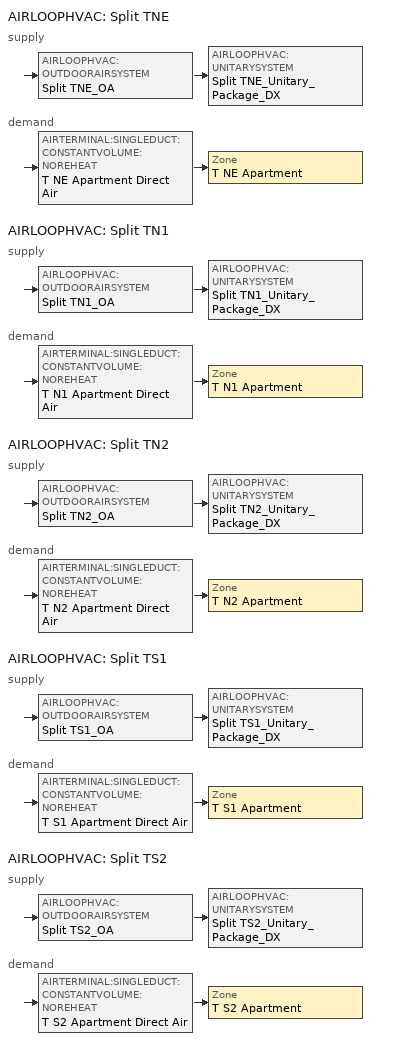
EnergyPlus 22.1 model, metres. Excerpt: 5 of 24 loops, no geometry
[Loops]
AIRLOOPHVAC 'Split TNE'
 supply: AIRLOOPHVAC:OUTDOORAIRSYSTEM 'Split TNE_OA' > AIRLOOPHVAC:UNITARYSYSTEM 'Split TNE_Unitary_Package_DX'
 demand: AIRTERMINAL:SINGLEDUCT:CONSTANTVOLUME:NOREHEAT 'T NE Apartment Direct Air' > Zone 'T NE Apartment'
AIRLOOPHVAC 'Split TN1'
 supply: AIRLOOPHVAC:OUTDOORAIRSYSTEM 'Split TN1_OA' > AIRLOOPHVAC:UNITARYSYSTEM 'Split TN1_Unitary_Package_DX'
 demand: AIRTERMINAL:SINGLEDUCT:CONSTANTVOLUME:NOREHEAT 'T N1 Apartment Direct Air' > Zone 'T N1 Apartment'
AIRLOOPHVAC 'Split TN2'
 supply: AIRLOOPHVAC:OUTDOORAIRSYSTEM 'Split TN2_OA' > AIRLOOPHVAC:UNITARYSYSTEM 'Split TN2_Unitary_Package_DX'
 demand: AIRTERMINAL:SINGLEDUCT:CONSTANTVOLUME:NOREHEAT 'T N2 Apartment Direct Air' > Zone 'T N2 Apartment'
AIRLOOPHVAC 'Split TS1'
 supply: AIRLOOPHVAC:OUTDOORAIRSYSTEM 'Split TS1_OA' > AIRLOOPHVAC:UNITARYSYSTEM 'Split TS1_Unitary_Package_DX'
 demand: AIRTERMINAL:SINGLEDUCT:CONSTANTVOLUME:NOREHEAT 'T S1 Apartment Direct Air' > Zone 'T S1 Apartment'
AIRLOOPHVAC 'Split TS2'
 supply: AIRLOOPHVAC:OUTDOORAIRSYSTEM 'Split TS2_OA' > AIRLOOPHVAC:UNITARYSYSTEM 'Split TS2_Unitary_Package_DX'
 demand: AIRTERMINAL:SINGLEDUCT:CONSTANTVOLUME:NOREHEAT 'T S2 Apartment Direct Air' > Zone 'T S2 Apartment'
[THERMOSTATSETPOINT:SINGLEHEATING]
AptHeatingSetPoint: HTGSETP_APT_SCH
[THERMOSTATSETPOINT:SINGLECOOLING]
AptCoolingSetPoint: CLGSETP_APT_SCH
[THERMOSTATSETPOINT:DUALSETPOINT]
S Apartment Dual SP Control: S HTGSETP_APT_SCH, S CLGSETP_APT_SCH
N Apartment Dual SP Control: N HTGSETP_APT_SCH, N CLGSETP_APT_SCH
[SIZING:ZONE]
T NE Apartment: SupplyAirTemperature, 12.8, , SupplyAirTemperature, 40, , 0.008, 0.008, SZ DSOA T NE Apartment, , , DesignDay, 0, , , 0, DesignDay, 0
T N1 Apartment: SupplyAirTemperature, 12.8, , SupplyAirTemperature, 40, , 0.008, 0.008, SZ DSOA T N1 Apartment, , , DesignDay, 0, , , 0, DesignDay, 0
T N2 Apartment: SupplyAirTemperature, 12.8, , SupplyAirTemperature, 40, , 0.008, 0.008, SZ DSOA T N2 Apartment, , , DesignDay, 0, , , 0, DesignDay, 0
T S1 Apartment: SupplyAirTemperature, 12.8, , SupplyAirTemperature, 40, , 0.008, 0.008, SZ DSOA T S1 Apartment, , , DesignDay, 0, , , 0, DesignDay, 0
T S2 Apartment: SupplyAirTemperature, 12.8, , SupplyAirTemperature, 40, , 0.008, 0.008, SZ DSOA T S2 Apartment, , , DesignDay, 0, , , 0, DesignDay, 0
[DESIGNSPECIFICATION:OUTDOORAIR]
SZ DSOA T NE Apartment; SZ DSOA T N1 Apartment; SZ DSOA T N2 Apartment; SZ DSOA T S1 Apartment; SZ DSOA T S2 Apartment: Flow/Area, , 0.000294105
[ZONECONTROL:THERMOSTAT]
T NE Apartment Thermostat: T NE Apartment, ZONE CONTROL TYPE SCHED, ThermostatSetpoint:SingleCooling, AptCoolingSetPoint, ThermostatSetpoint:SingleHeating, AptHeatingSetPoint, ThermostatSetpoint:DualSetpoint, N Apartment Dual SP Control
T N1 Apartment Thermostat: T N1 Apartment, ZONE CONTROL TYPE SCHED, ThermostatSetpoint:SingleCooling, AptCoolingSetPoint, ThermostatSetpoint:SingleHeating, AptHeatingSetPoint, ThermostatSetpoint:DualSetpoint, N Apartment Dual SP Control
T N2 Apartment Thermostat: T N2 Apartment, ZONE CONTROL TYPE SCHED, ThermostatSetpoint:SingleCooling, AptCoolingSetPoint, ThermostatSetpoint:SingleHeating, AptHeatingSetPoint, ThermostatSetpoint:DualSetpoint, N Apartment Dual SP Control
T S1 Apartment Thermostat: T S1 Apartment, ZONE CONTROL TYPE SCHED, ThermostatSetpoint:SingleCooling, AptCoolingSetPoint, ThermostatSetpoint:SingleHeating, AptHeatingSetPoint, ThermostatSetpoint:DualSetpoint, S Apartment Dual SP Control
T S2 Apartment Thermostat: T S2 Apartment, ZONE CONTROL TYPE SCHED, ThermostatSetpoint:SingleCooling, AptCoolingSetPoint, ThermostatSetpoint:SingleHeating, AptHeatingSetPoint, ThermostatSetpoint:DualSetpoint, S Apartment Dual SP Control
[COIL:COOLING:DX:SINGLESPEED]
Split TNE Cooling Coil: COMPACT HVAC-ALWAYS 1, AUTOSIZE, AUTOSIZE, 4.32299, AUTOSIZE, , Split TNE Supply Fan Outlet, Split TNE Cooling Coil Outlet, Split_CapFT, Split_CapFF, Split_EIRFT, Split_EIRFF, Split_PLR
Split TN1 Cooling Coil: COMPACT HVAC-ALWAYS 1, AUTOSIZE, AUTOSIZE, 4.32299, AUTOSIZE, , Split TN1 Supply Fan Outlet, Split TN1 Cooling Coil Outlet, Split_CapFT, Split_CapFF, Split_EIRFT, Split_EIRFF, Split_PLR
Split TN2 Cooling Coil: COMPACT HVAC-ALWAYS 1, AUTOSIZE, AUTOSIZE, 4.32299, AUTOSIZE, , Split TN2 Supply Fan Outlet, Split TN2 Cooling Coil Outlet, Split_CapFT, Split_CapFF, Split_EIRFT, Split_EIRFF, Split_PLR
Split TS1 Cooling Coil: COMPACT HVAC-ALWAYS 1, AUTOSIZE, AUTOSIZE, 4.32299, AUTOSIZE, , Split TS1 Supply Fan Outlet, Split TS1 Cooling Coil Outlet, Split_CapFT, Split_CapFF, Split_EIRFT, Split_EIRFF, Split_PLR
Split TS2 Cooling Coil: COMPACT HVAC-ALWAYS 1, AUTOSIZE, AUTOSIZE, 4.32299, AUTOSIZE, , Split TS2 Supply Fan Outlet, Split TS2 Cooling Coil Outlet, Split_CapFT, Split_CapFF, Split_EIRFT, Split_EIRFF, Split_PLR
[COIL:HEATING:FUEL]
Split TNE Heating Coil: COMPACT HVAC-ALWAYS 1, NaturalGas, 0.84, AUTOSIZE, Split TNE Cooling Coil Outlet, Split TNE Supply Equipment Outlet Node, , 0, , 0
Split TN1 Heating Coil: COMPACT HVAC-ALWAYS 1, NaturalGas, 0.84, AUTOSIZE, Split TN1 Cooling Coil Outlet, Split TN1 Supply Equipment Outlet Node, , 0, , 0
Split TN2 Heating Coil: COMPACT HVAC-ALWAYS 1, NaturalGas, 0.84, AUTOSIZE, Split TN2 Cooling Coil Outlet, Split TN2 Supply Equipment Outlet Node, , 0, , 0
Split TS1 Heating Coil: COMPACT HVAC-ALWAYS 1, NaturalGas, 0.84, AUTOSIZE, Split TS1 Cooling Coil Outlet, Split TS1 Supply Equipment Outlet Node, , 0, , 0
Split TS2 Heating Coil: COMPACT HVAC-ALWAYS 1, NaturalGas, 0.84, AUTOSIZE, Split TS2 Cooling Coil Outlet, Split TS2 Supply Equipment Outlet Node, , 0, , 0
[SIZING:SYSTEM]
Split TNE; Split TN1; Split TN2; Split TS1; Split TS2: Sensible, AUTOSIZE, 1, 7, 0.008, 12.8, 0.008, 12.8, 40, NonCoincident, No, No, 0.008, 0.008, DesignDay, 0, , , , DesignDay, 0, , , , , ZoneSum, 1, CoolingDesignCapacity, autosize, , , HeatingDesignCapacity, autosize, , , OnOff
[AIRTERMINAL:SINGLEDUCT:CONSTANTVOLUME:NOREHEAT]
T NE Apartment Direct Air: COMPACT HVAC-ALWAYS 1, T NE Apartment ADU Inlet Node, T NE Apartment Direct Air Inlet Node, AUTOSIZE
T N1 Apartment Direct Air: COMPACT HVAC-ALWAYS 1, T N1 Apartment ADU Inlet Node, T N1 Apartment Direct Air Inlet Node, AUTOSIZE
T N2 Apartment Direct Air: COMPACT HVAC-ALWAYS 1, T N2 Apartment ADU Inlet Node, T N2 Apartment Direct Air Inlet Node, AUTOSIZE
T S1 Apartment Direct Air: COMPACT HVAC-ALWAYS 1, T S1 Apartment ADU Inlet Node, T S1 Apartment Direct Air Inlet Node, AUTOSIZE
T S2 Apartment Direct Air: COMPACT HVAC-ALWAYS 1, T S2 Apartment ADU Inlet Node, T S2 Apartment Direct Air Inlet Node, AUTOSIZE
[Zone equipment]
T NE Apartment: T NE Apartment ERV, T NE Apartment Direct Air
T N1 Apartment: T N1 Apartment ERV, T N1 Apartment Direct Air
T N2 Apartment: T N2 Apartment ERV, T N2 Apartment Direct Air
T S1 Apartment: T S1 Apartment ERV, T S1 Apartment Direct Air
T S2 Apartment: T S2 Apartment ERV, T S2 Apartment Direct Air
[FAN:ONOFF]
Split TNE Supply Fan: COMPACT HVAC-ALWAYS 1, 0.55575, 622.5, autosize, 0.855, 1, Split TNE Mixed Air Outlet, Split TNE Supply Fan Outlet, , , General
T NE Apartment ERV Sup Fan: All On, 0.303158, 257.2747, autosize, 0.48, 1, T NE Apartment ERV Outlet Node, T NE Apartment ERV Sup Fan Outlet Node, , , General
T NE Apartment ERV Exh Fan: All On, 0.303158, 257.2747, autosize, 0.48, 1, T NE Apartment ERV Secondary Outlet Node, T NE Apartment ERV Exh Fan Outlet Node, , , General
Split TN1 Supply Fan: COMPACT HVAC-ALWAYS 1, 0.55575, 622.5, autosize, 0.855, 1, Split TN1 Mixed Air Outlet, Split TN1 Supply Fan Outlet, , , General
T N1 Apartment ERV Sup Fan: All On, 0.303158, 257.2747, autosize, 0.48, 1, T N1 Apartment ERV Outlet Node, T N1 Apartment ERV Sup Fan Outlet Node, , , General
T N1 Apartment ERV Exh Fan: All On, 0.303158, 257.2747, autosize, 0.48, 1, T N1 Apartment ERV Secondary Outlet Node, T N1 Apartment ERV Exh Fan Outlet Node, , , General
Split TN2 Supply Fan: COMPACT HVAC-ALWAYS 1, 0.55575, 622.5, autosize, 0.855, 1, Split TN2 Mixed Air Outlet, Split TN2 Supply Fan Outlet, , , General
T N2 Apartment ERV Sup Fan: All On, 0.303158, 257.2747, autosize, 0.48, 1, T N2 Apartment ERV Outlet Node, T N2 Apartment ERV Sup Fan Outlet Node, , , General
T N2 Apartment ERV Exh Fan: All On, 0.303158, 257.2747, autosize, 0.48, 1, T N2 Apartment ERV Secondary Outlet Node, T N2 Apartment ERV Exh Fan Outlet Node, , , General
Split TS1 Supply Fan: COMPACT HVAC-ALWAYS 1, 0.55575, 622.5, autosize, 0.855, 1, Split TS1 Mixed Air Outlet, Split TS1 Supply Fan Outlet, , , General
T S1 Apartment ERV Sup Fan: All On, 0.303158, 257.2747, autosize, 0.48, 1, T S1 Apartment ERV Outlet Node, T S1 Apartment ERV Sup Fan Outlet Node, , , General
T S1 Apartment ERV Exh Fan: All On, 0.303158, 257.2747, autosize, 0.48, 1, T S1 Apartment ERV Secondary Outlet Node, T S1 Apartment ERV Exh Fan Outlet Node, , , General
Split TS2 Supply Fan: COMPACT HVAC-ALWAYS 1, 0.55575, 622.5, autosize, 0.855, 1, Split TS2 Mixed Air Outlet, Split TS2 Supply Fan Outlet, , , General
T S2 Apartment ERV Sup Fan: All On, 0.303158, 257.2747, autosize, 0.48, 1, T S2 Apartment ERV Outlet Node, T S2 Apartment ERV Sup Fan Outlet Node, , , General
T S2 Apartment ERV Exh Fan: All On, 0.303158, 257.2747, autosize, 0.48, 1, T S2 Apartment ERV Secondary Outlet Node, T S2 Apartment ERV Exh Fan Outlet Node, , , General
[AIRLOOPHVAC:UNITARYSYSTEM]
Split TNE_Unitary_Package_DX: Load, T NE Apartment, None, COMPACT HVAC-ALWAYS 1, Split TNE Mixed Air Outlet, Split TNE Supply Equipment Outlet Node, Fan:OnOff, Split TNE Supply Fan, BlowThrough, All Off, Coil:Heating:Fuel, Split TNE Heating Coil, 1, Coil:Cooling:DX:SingleSpeed, Split TNE Cooling Coil, No, 2, SensibleOnlyLoadControl, , , SupplyAirFlowRate, AUTOSIZE, , , , SupplyAirFlowRate, AUTOSIZE, , , , SupplyAirFlowRate, AUTOSIZE, , , , , , AUTOSIZE
Split TN1_Unitary_Package_DX: Load, T N1 Apartment, None, COMPACT HVAC-ALWAYS 1, Split TN1 Mixed Air Outlet, Split TN1 Supply Equipment Outlet Node, Fan:OnOff, Split TN1 Supply Fan, BlowThrough, All Off, Coil:Heating:Fuel, Split TN1 Heating Coil, 1, Coil:Cooling:DX:SingleSpeed, Split TN1 Cooling Coil, No, 2, SensibleOnlyLoadControl, , , SupplyAirFlowRate, AUTOSIZE, , , , SupplyAirFlowRate, AUTOSIZE, , , , SupplyAirFlowRate, AUTOSIZE, , , , , , AUTOSIZE
Split TN2_Unitary_Package_DX: Load, T N2 Apartment, None, COMPACT HVAC-ALWAYS 1, Split TN2 Mixed Air Outlet, Split TN2 Supply Equipment Outlet Node, Fan:OnOff, Split TN2 Supply Fan, BlowThrough, All Off, Coil:Heating:Fuel, Split TN2 Heating Coil, 1, Coil:Cooling:DX:SingleSpeed, Split TN2 Cooling Coil, No, 2, SensibleOnlyLoadControl, , , SupplyAirFlowRate, AUTOSIZE, , , , SupplyAirFlowRate, AUTOSIZE, , , , SupplyAirFlowRate, AUTOSIZE, , , , , , AUTOSIZE
Split TS1_Unitary_Package_DX: Load, T S1 Apartment, None, COMPACT HVAC-ALWAYS 1, Split TS1 Mixed Air Outlet, Split TS1 Supply Equipment Outlet Node, Fan:OnOff, Split TS1 Supply Fan, BlowThrough, All Off, Coil:Heating:Fuel, Split TS1 Heating Coil, 1, Coil:Cooling:DX:SingleSpeed, Split TS1 Cooling Coil, No, 2, SensibleOnlyLoadControl, , , SupplyAirFlowRate, AUTOSIZE, , , , SupplyAirFlowRate, AUTOSIZE, , , , SupplyAirFlowRate, AUTOSIZE, , , , , , AUTOSIZE
Split TS2_Unitary_Package_DX: Load, T S2 Apartment, None, COMPACT HVAC-ALWAYS 1, Split TS2 Mixed Air Outlet, Split TS2 Supply Equipment Outlet Node, Fan:OnOff, Split TS2 Supply Fan, BlowThrough, All Off, Coil:Heating:Fuel, Split TS2 Heating Coil, 1, Coil:Cooling:DX:SingleSpeed, Split TS2 Cooling Coil, No, 2, SensibleOnlyLoadControl, , , SupplyAirFlowRate, AUTOSIZE, , , , SupplyAirFlowRate, AUTOSIZE, , , , SupplyAirFlowRate, AUTOSIZE, , , , , , AUTOSIZE
[CONTROLLER:OUTDOORAIR]
Split TNE_OA_Controller: Split TNE OARelief Node, Split TNE Supply Equipment Inlet Node, Split TNE Mixed Air Outlet, Split TNE OAInlet Node, AUTOSIZE, AUTOSIZE, NoEconomizer, ModulateFlow, , , , , , LockoutWithHeating, FixedMinimum, All Off, , , , , , , , , BypassWhenWithinEconomizerLimits
Split TN1_OA_Controller: Split TN1 OARelief Node, Split TN1 Supply Equipment Inlet Node, Split TN1 Mixed Air Outlet, Split TN1 OAInlet Node, AUTOSIZE, AUTOSIZE, NoEconomizer, ModulateFlow, , , , , , LockoutWithHeating, FixedMinimum, All Off, , , , , , , , , BypassWhenWithinEconomizerLimits
Split TN2_OA_Controller: Split TN2 OARelief Node, Split TN2 Supply Equipment Inlet Node, Split TN2 Mixed Air Outlet, Split TN2 OAInlet Node, AUTOSIZE, AUTOSIZE, NoEconomizer, ModulateFlow, , , , , , LockoutWithHeating, FixedMinimum, All Off, , , , , , , , , BypassWhenWithinEconomizerLimits
Split TS1_OA_Controller: Split TS1 OARelief Node, Split TS1 Supply Equipment Inlet Node, Split TS1 Mixed Air Outlet, Split TS1 OAInlet Node, AUTOSIZE, AUTOSIZE, NoEconomizer, ModulateFlow, , , , , , LockoutWithHeating, FixedMinimum, All Off, , , , , , , , , BypassWhenWithinEconomizerLimits
Split TS2_OA_Controller: Split TS2 OARelief Node, Split TS2 Supply Equipment Inlet Node, Split TS2 Mixed Air Outlet, Split TS2 OAInlet Node, AUTOSIZE, AUTOSIZE, NoEconomizer, ModulateFlow, , , , , , LockoutWithHeating, FixedMinimum, All Off, , , , , , , , , BypassWhenWithinEconomizerLimits
[AIRLOOPHVAC]
Split TNE: , Split TNE Availability Manager List, AUTOSIZE, Split TNE Air Loop Branches, , Split TNE Supply Equipment Inlet Node, Split TNE Zone Equipment Outlet Node, Split TNE Zone Equipment Inlet Node, Split TNE Supply Equipment Outlet Node
Split TN1: , Split TN1 Availability Manager List, AUTOSIZE, Split TN1 Air Loop Branches, , Split TN1 Supply Equipment Inlet Node, Split TN1 Zone Equipment Outlet Node, Split TN1 Zone Equipment Inlet Node, Split TN1 Supply Equipment Outlet Node
Split TN2: , Split TN2 Availability Manager List, AUTOSIZE, Split TN2 Air Loop Branches, , Split TN2 Supply Equipment Inlet Node, Split TN2 Zone Equipment Outlet Node, Split TN2 Zone Equipment Inlet Node, Split TN2 Supply Equipment Outlet Node
Split TS1: , Split TS1 Availability Manager List, AUTOSIZE, Split TS1 Air Loop Branches, , Split TS1 Supply Equipment Inlet Node, Split TS1 Zone Equipment Outlet Node, Split TS1 Zone Equipment Inlet Node, Split TS1 Supply Equipment Outlet Node
Split TS2: , Split TS2 Availability Manager List, AUTOSIZE, Split TS2 Air Loop Branches, , Split TS2 Supply Equipment Inlet Node, Split TS2 Zone Equipment Outlet Node, Split TS2 Zone Equipment Inlet Node, Split TS2 Supply Equipment Outlet Node
[AIRLOOPHVAC:OUTDOORAIRSYSTEM]
Split TNE_OA: Split TNE_OA_Controllers, Split TNE_OA_Equipment
Split TN1_OA: Split TN1_OA_Controllers, Split TN1_OA_Equipment
Split TN2_OA: Split TN2_OA_Controllers, Split TN2_OA_Equipment
Split TS1_OA: Split TS1_OA_Controllers, Split TS1_OA_Equipment
Split TS2_OA: Split TS2_OA_Controllers, Split TS2_OA_Equipment
[OUTDOORAIR:MIXER]
Split TNE_OAMixing Box: Split TNE Mixed Air Outlet, Split TNE OAInlet Node, Split TNE OARelief Node, Split TNE Supply Equipment Inlet Node
Split TN1_OAMixing Box: Split TN1 Mixed Air Outlet, Split TN1 OAInlet Node, Split TN1 OARelief Node, Split TN1 Supply Equipment Inlet Node
Split TN2_OAMixing Box: Split TN2 Mixed Air Outlet, Split TN2 OAInlet Node, Split TN2 OARelief Node, Split TN2 Supply Equipment Inlet Node
Split TS1_OAMixing Box: Split TS1 Mixed Air Outlet, Split TS1 OAInlet Node, Split TS1 OARelief Node, Split TS1 Supply Equipment Inlet Node
Split TS2_OAMixing Box: Split TS2 Mixed Air Outlet, Split TS2 OAInlet Node, Split TS2 OARelief Node, Split TS2 Supply Equipment Inlet Node
[SETPOINTMANAGER:SINGLEZONE:HEATING]
SupAirTemp MngrT NE Apartment - Htg: Temperature, 12.8, 40, T NE Apartment, T NE Apartment Air Node, T NE Apartment Direct Air Inlet Node, Split TNE Supply Equipment Outlet Node
SupAirTemp MngrT N1 Apartment - Htg: Temperature, 12.8, 40, T N1 Apartment, T N1 Apartment Air Node, T N1 Apartment Direct Air Inlet Node, Split TN1 Supply Equipment Outlet Node
SupAirTemp MngrT N2 Apartment - Htg: Temperature, 12.8, 40, T N2 Apartment, T N2 Apartment Air Node, T N2 Apartment Direct Air Inlet Node, Split TN2 Supply Equipment Outlet Node
SupAirTemp MngrT S1 Apartment - Htg: Temperature, 12.8, 40, T S1 Apartment, T S1 Apartment Air Node, T S1 Apartment Direct Air Inlet Node, Split TS1 Supply Equipment Outlet Node
SupAirTemp MngrT S2 Apartment - Htg: Temperature, 12.8, 40, T S2 Apartment, T S2 Apartment Air Node, T S2 Apartment Direct Air Inlet Node, Split TS2 Supply Equipment Outlet Node
[SETPOINTMANAGER:SINGLEZONE:COOLING]
SupAirTemp MngrT NE Apartment - Clg: Temperature, 12.8, 40, T NE Apartment, T NE Apartment Air Node, T NE Apartment Direct Air Inlet Node, Split TNE Zone Equipment Inlet Node
SupAirTemp MngrT N1 Apartment - Clg: Temperature, 12.8, 40, T N1 Apartment, T N1 Apartment Air Node, T N1 Apartment Direct Air Inlet Node, Split TN1 Zone Equipment Inlet Node
SupAirTemp MngrT N2 Apartment - Clg: Temperature, 12.8, 40, T N2 Apartment, T N2 Apartment Air Node, T N2 Apartment Direct Air Inlet Node, Split TN2 Zone Equipment Inlet Node
SupAirTemp MngrT S1 Apartment - Clg: Temperature, 12.8, 40, T S1 Apartment, T S1 Apartment Air Node, T S1 Apartment Direct Air Inlet Node, Split TS1 Zone Equipment Inlet Node
SupAirTemp MngrT S2 Apartment - Clg: Temperature, 12.8, 40, T S2 Apartment, T S2 Apartment Air Node, T S2 Apartment Direct Air Inlet Node, Split TS2 Zone Equipment Inlet Node
[SETPOINTMANAGER:MIXEDAIR]
Split TNE_OAMixed Air Temp Manager: Temperature, Split TNE Zone Equipment Inlet Node, Split TNE Mixed Air Outlet, Split TNE Supply Fan Outlet, Split TNE Mixed Air Outlet
Split TN1_OAMixed Air Temp Manager: Temperature, Split TN1 Zone Equipment Inlet Node, Split TN1 Mixed Air Outlet, Split TN1 Supply Fan Outlet, Split TN1 Mixed Air Outlet
Split TN2_OAMixed Air Temp Manager: Temperature, Split TN2 Zone Equipment Inlet Node, Split TN2 Mixed Air Outlet, Split TN2 Supply Fan Outlet, Split TN2 Mixed Air Outlet
Split TS1_OAMixed Air Temp Manager: Temperature, Split TS1 Zone Equipment Inlet Node, Split TS1 Mixed Air Outlet, Split TS1 Supply Fan Outlet, Split TS1 Mixed Air Outlet
Split TS2_OAMixed Air Temp Manager: Temperature, Split TS2 Zone Equipment Inlet Node, Split TS2 Mixed Air Outlet, Split TS2 Supply Fan Outlet, Split TS2 Mixed Air Outlet
[ZONEHVAC:ENERGYRECOVERYVENTILATOR]
T NE Apartment ERV: All On, T NE Apartment OA Heat Exchanger, autosize, autosize, T NE Apartment ERV Sup Fan, T NE Apartment ERV Exh Fan, T NE Apartment ERV Ctrl, 0.000294105
T N1 Apartment ERV: All On, T N1 Apartment OA Heat Exchanger, autosize, autosize, T N1 Apartment ERV Sup Fan, T N1 Apartment ERV Exh Fan, T N1 Apartment ERV Ctrl, 0.000294105
T N2 Apartment ERV: All On, T N2 Apartment OA Heat Exchanger, autosize, autosize, T N2 Apartment ERV Sup Fan, T N2 Apartment ERV Exh Fan, T N2 Apartment ERV Ctrl, 0.000294105
T S1 Apartment ERV: All On, T S1 Apartment OA Heat Exchanger, autosize, autosize, T S1 Apartment ERV Sup Fan, T S1 Apartment ERV Exh Fan, T S1 Apartment ERV Ctrl, 0.000294105
T S2 Apartment ERV: All On, T S2 Apartment OA Heat Exchanger, autosize, autosize, T S2 Apartment ERV Sup Fan, T S2 Apartment ERV Exh Fan, T S2 Apartment ERV Ctrl, 0.000294105
[ZONEHVAC:ENERGYRECOVERYVENTILATOR:CONTROLLER]
T NE Apartment ERV Ctrl; T N1 Apartment ERV Ctrl; T N2 Apartment ERV Ctrl; T S1 Apartment ERV Ctrl; T S2 Apartment ERV Ctrl: , , , , , NoExhaustAirTemperatureLimit, NoExhaustAirEnthalpyLimit, , No, , 1, No
[HEATEXCHANGER:AIRTOAIR:SENSIBLEANDLATENT]
T NE Apartment OA Heat Exchanger: AllOn_Except_DD, AUTOSIZE, 0.6, 0, 0.623, 0, 0.596, 0, 0.618, 0, T NE Apartment Outside Air Node, T NE Apartment ERV Outlet Node, T NE Apartment Zone Exhaust Node, T NE Apartment ERV Secondary Outlet Node, 0, No, Rotary, ExhaustOnly, -23.3, 0.167, 1.44
T N1 Apartment OA Heat Exchanger: AllOn_Except_DD, AUTOSIZE, 0.6, 0, 0.623, 0, 0.596, 0, 0.618, 0, T N1 Apartment Outside Air Node, T N1 Apartment ERV Outlet Node, T N1 Apartment Zone Exhaust Node, T N1 Apartment ERV Secondary Outlet Node, 0, No, Rotary, ExhaustOnly, -23.3, 0.167, 1.44
T N2 Apartment OA Heat Exchanger: AllOn_Except_DD, AUTOSIZE, 0.6, 0, 0.623, 0, 0.596, 0, 0.618, 0, T N2 Apartment Outside Air Node, T N2 Apartment ERV Outlet Node, T N2 Apartment Zone Exhaust Node, T N2 Apartment ERV Secondary Outlet Node, 0, No, Rotary, ExhaustOnly, -23.3, 0.167, 1.44
T S1 Apartment OA Heat Exchanger: AllOn_Except_DD, AUTOSIZE, 0.6, 0, 0.623, 0, 0.596, 0, 0.618, 0, T S1 Apartment Outside Air Node, T S1 Apartment ERV Outlet Node, T S1 Apartment Zone Exhaust Node, T S1 Apartment ERV Secondary Outlet Node, 0, No, Rotary, ExhaustOnly, -23.3, 0.167, 1.44
T S2 Apartment OA Heat Exchanger: AllOn_Except_DD, AUTOSIZE, 0.6, 0, 0.623, 0, 0.596, 0, 0.618, 0, T S2 Apartment Outside Air Node, T S2 Apartment ERV Outlet Node, T S2 Apartment Zone Exhaust Node, T S2 Apartment ERV Secondary Outlet Node, 0, No, Rotary, ExhaustOnly, -23.3, 0.167, 1.44
[WATERHEATER:MIXED]
T NE Apartment Water Heater: 0.189271, Hot Water Setpoint Temp Schedule, 1.11111, 82.2222, Cycle, 14653.55, 0, , , ELECTRICITY, 1, , 87, ELECTRICITY, 0, 87, ELECTRICITY, 0, Zone, , T NE Apartment, , 2.01256, , 2.01256, , 3.26472e-06, APT_DHW_SCH
T N1 Apartment Water Heater: 0.189271, Hot Water Setpoint Temp Schedule, 1.11111, 82.2222, Cycle, 14653.55, 0, , , ELECTRICITY, 1, , 87, ELECTRICITY, 0, 87, ELECTRICITY, 0, Zone, , T N1 Apartment, , 2.01256, , 2.01256, , 3.26472e-06, APT_DHW_SCH
T N2 Apartment Water Heater: 0.189271, Hot Water Setpoint Temp Schedule, 1.11111, 82.2222, Cycle, 14653.55, 0, , , ELECTRICITY, 1, , 87, ELECTRICITY, 0, 87, ELECTRICITY, 0, Zone, , T N2 Apartment, , 2.01256, , 2.01256, , 3.26472e-06, APT_DHW_SCH
T S1 Apartment Water Heater: 0.189271, Hot Water Setpoint Temp Schedule, 1.11111, 82.2222, Cycle, 14653.55, 0, , , ELECTRICITY, 1, , 87, ELECTRICITY, 0, 87, ELECTRICITY, 0, Zone, , T S1 Apartment, , 2.01256, , 2.01256, , 3.26472e-06, APT_DHW_SCH
T S2 Apartment Water Heater: 0.189271, Hot Water Setpoint Temp Schedule, 1.11111, 82.2222, Cycle, 14653.55, 0, , , ELECTRICITY, 1, , 87, ELECTRICITY, 0, 87, ELECTRICITY, 0, Zone, , T S2 Apartment, , 2.01256, , 2.01256, , 3.26472e-06, APT_DHW_SCH
[SCHEDULE:COMPACT]
HTGSETP_APT_SCH; N HTGSETP_APT_SCH: Temperature, THROUGH: 12/31, FOR:AllDays, UNTIL: 24:00, 21.1
CLGSETP_APT_SCH; N CLGSETP_APT_SCH: Temperature, THROUGH: 12/31, For: SummerDesignDay, Until: 9:00, 24, Until: 18:00, 27.1, Until: 24:00, 24, FOR:AllOtherDays, UNTIL: 24:00, 24
S HTGSETP_APT_SCH: Temperature, THROUGH: 12/31, For: Weekdays, Until: 9:00, 21.1, Until: 17:00, 15.5444, Until: 24:00, 21.1, For: Weekends AllOtherDays, UNTIL: 24:00, 21.1
S CLGSETP_APT_SCH: Temperature, THROUGH: 12/31, For: Weekday SummerDesignDay, Until: 9:00, 24, Until: 17:00, 26.7778, Until: 24:00, 24, For: Weekends AllOtherDays, UNTIL: 24:00, 24
All Off: Fraction, Through: 12/31, For: AllDays, Until: 24:00, 0
All On: Fraction, Through: 12/31, For: AllDays, Until: 24:00, 1
AllOn_Except_DD: Fraction, Through: 12/31, For: SummerDesignDay, Until: 24:00, 0, For: WinterDesignDay, Until: 24:00, 0, For: AllOtherDays, Until: 24:00, 1
COMPACT HVAC-ALWAYS 1: COMPACT HVAC Any Number, Through: 12/31, For: AllDays, Until: 24:00, 1
ZONE CONTROL TYPE SCHED: Control Type, Through: 12/31, For: SummerDesignDay, Until: 24:00, 2, For: WinterDesignDay, Until: 24:00, 1, For: Weekdays Weekends Holidays Customday1 Customday2 AllOtherDays, Until: 24:00, 4
APT_DHW_SCH: Fraction, THROUGH: 12/31, FOR: AllDays, UNTIL: 1:00, 0.08, UNTIL: 2:00, 0.04, UNTIL: 3:00, 0.01, UNTIL: 4:00, 0.01, UNTIL: 5:00, 0.04, UNTIL: 6:00, 0.27, UNTIL: 7:00, 0.94, UNTIL: 8:00, 1, UNTIL: 9:00, 0.96, UNTIL: 10:00, 0.84, UNTIL: 11:00, 0.76, UNTIL: 12:00, 0.61, UNTIL: 13:00, 0.53, UNTIL: 14:00, 0.47, UNTIL: 15:00, 0.41, UNTIL: 16:00, 0.47, UNTIL: 17:00, 0.55, UNTIL: 18:00, 0.73, UNTIL: 19:00, 0.86, UNTIL: 20:00, 0.82, UNTIL: 21:00, 0.75, UNTIL: 22:00, 0.61, UNTIL: 23:00, 0.53, UNTIL: 24:00, 0.29
Hot Water Setpoint Temp Schedule: Any Number, THROUGH: 12/31, FOR: AllDays, UNTIL: 24:00, 60
[CURVE:QUADRATIC]
Split_CapFF: 0.8, 0.2, 0, 0.5, 1.5
Split_EIRFF: 1.1552, -0.1808, 0.0256, 0.5, 1.5
Split_PLR: 0.85, 0.15, 0, 0, 1
[CURVE:BIQUADRATIC]
Split_CapFT: 0.766955, 0.0107757, -4.1472e-05, 0.00134964, -0.000261144, 0.000457488, 12.77778, 23.88889, 23.88889, 46.11111
Split_EIRFT: 0.791531, 0, -0.00054871, 0.000949448, 0.000165482, 0.000278268, 12.77778, 23.88889, 23.88889, 46.11111
